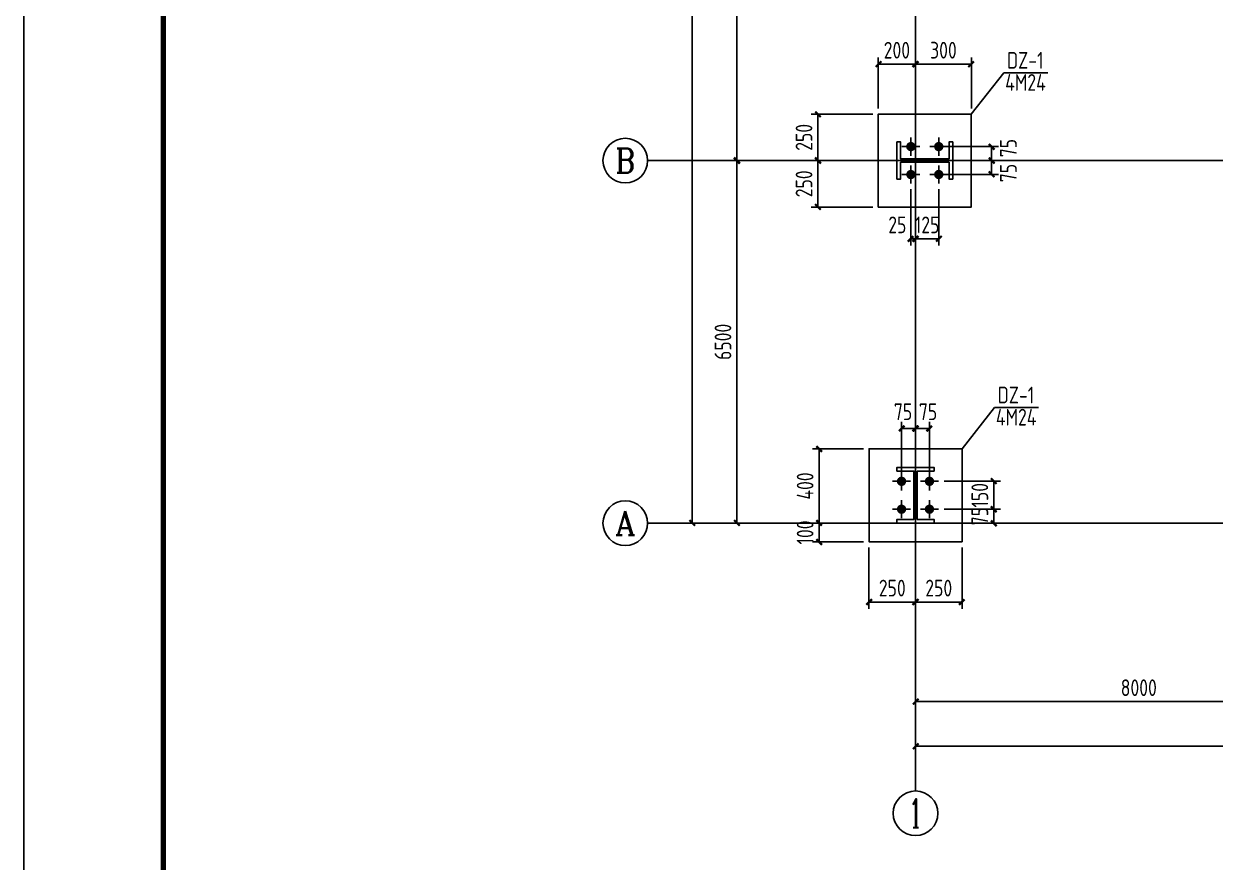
# Model space of a CAD drawing. Header units: millimetres. Extents: x 866561 to 876967, y 40200 to 44891.
# Drawn here: x 868454 to 868667.5, y 40401.9 to 40552.2 of the extents above; entities that cross this region are included whole.
import ezdxf
from ezdxf.enums import TextEntityAlignment as Align

# ---------------------------------------------------------------- set-up
doc = ezdxf.new("R2010")
doc.units = ezdxf.units.MM
doc.header["$LTSCALE"] = 1000
doc.header["$MEASUREMENT"] = 0
doc.linetypes.add('DOTE', pattern=[2.42, 2, -0.2, 0.02, -0.2])
for name, color, linetype in [('AXIS', 3, 'Continuous'), ('AXIS_TEXT', 7, 'Continuous'), ('DIM', 7, 'Continuous'), ('DOTE', 1, 'DOTE'), ('M_Prof', 2, 'Continuous'), ('柱集中标注', 2, 'Continuous'), ('标注', 7, 'Continuous'), ('檩条', 34, 'Continuous')]:
    doc.layers.add(name, color=color, linetype=linetype)
doc.styles.add('_TCH_AXIS', font='COMPLEX', dxfattribs={"bigfont": 'GBCBIG'})
doc.styles.add('COMPLEX', font='COMPLEX')
doc.styles.add('GBHZ', font='gbenor.shx', dxfattribs={"width": 0.9, "bigfont": 'gbcbig.shx'})
doc.dimstyles.new('Y100', dxfattribs={"dimscale": 0, "dimtxt": 3, "dimasz": 0.01, "dimexe": 1.2, "dimexo": 2, "dimgap": 1, "dimtad": 1, "dimdec": 0, "dimlfac": 100, "dimzin": 0, "dimdsep": 46, "dimtxsty": 'GBHZ', "dimblk": 'DX', "dimcen": 0.09, "dimdle": 1, "dimclrd": 7, "dimclre": 7, "dimclrt": 7, "dimadec": 0, "dimazin": 0, "dimtfac": 1, "dimtdec": 0, "dimtix": 1, "dimtmove": 2, "dimatfit": 3, "dimldrblk": 'DX', "dimfxl": 0, "dimtolj": 1, "dimtzin": 0, "dimarcsym": 0})
doc.dimstyles.new('Y30', dxfattribs={"dimscale": 0, "dimtxt": 3, "dimasz": 0.01, "dimexe": 1.2, "dimexo": 1, "dimgap": 1, "dimtad": 1, "dimdec": 0, "dimlfac": 30, "dimzin": 0, "dimdsep": 46, "dimtxsty": 'GBHZ', "dimblk1": 'DX', "dimblk2": 'DX', "dimsah": 1, "dimcen": 0.09, "dimdle": 1, "dimadec": 0, "dimazin": 0, "dimtfac": 1, "dimtdec": 0, "dimtix": 1, "dimtmove": 2, "dimatfit": 3, "dimldrblk": 'DX', "dimfxl": 0, "dimtolj": 1, "dimtzin": 0, "dimarcsym": 0})

# ---------------------------------------------------------------- blocks, each defined once
blk = doc.blocks.new('_AXISO')
blk.add_circle((0, 0), 0.5)
at = {"layer": 'AXIS_TEXT', "style": 'COMPLEX', "width": 1.041667}
blk.add_attdef('A', text='', height=0.56, dxfattribs=at).set_placement((-0.25, -0.28), (0.25, -0.28), align=Align.FIT)
blk = doc.blocks.new('DX')
at = {"color": 0, "linetype": 'ByBlock', "const_width": 40}
blk.add_lwpolyline([(-54, -51), (46, 49)], dxfattribs=at)
blk = doc.blocks.new('*D218')
at = {"layer": 'Defpoints', "color": 0, "transparency": 16777216}
for p in [(868613.77, 40446.64), (868693.77, 40446.64), (868693.77, 40430.64)]:
    blk.add_point(p, dxfattribs=at)
at = {"layer": 'dim', "color": 7, "lineweight": -2, "transparency": 16777216}
for p, q in [((868613.77, 40444.64), (868613.77, 40429.44)), ((868693.77, 40444.64), (868693.77, 40429.44)), ((868613.78, 40430.64), (868693.76, 40430.64))]:
    blk.add_line(p, q, dxfattribs=at)
at = {"layer": 'dim', "color": 7, "lineweight": -2, "transparency": 16777216, "xscale": 0.01, "yscale": 0.01, "zscale": 0.01, "rotation": 180}
blk.add_blockref('DX', (868613.77, 40430.64), dxfattribs=at)
at = {"layer": 'dim', "color": 7, "lineweight": -2, "transparency": 16777216, "xscale": 0.01, "yscale": 0.01, "zscale": 0.01}
blk.add_blockref('DX', (868693.77, 40430.64), dxfattribs=at)
at = {"layer": 'dim', "color": 7, "transparency": 16777216, "insert": (868653.77, 40433.14), "char_height": 3, "attachment_point": 5, "style": 'GBHZ'}
blk.add_mtext('\\A1;8000', dxfattribs=at)
blk = doc.blocks.new('*D214')
at = {"layer": 'Defpoints', "color": 0, "transparency": 16777216}
for p in [(868613.77, 40446.64), (869093.77, 40446.64), (868613.77, 40422.64)]:
    blk.add_point(p, dxfattribs=at)
at = {"layer": 'dim', "color": 7, "lineweight": -2, "transparency": 16777216}
for p, q in [((868613.77, 40444.64), (868613.77, 40421.44)), ((869093.77, 40444.64), (869093.77, 40421.44)), ((869093.76, 40422.64), (868613.78, 40422.64))]:
    blk.add_line(p, q, dxfattribs=at)
at = {"layer": 'dim', "color": 7, "lineweight": -2, "transparency": 16777216, "xscale": 0.01, "yscale": 0.01, "zscale": 0.01, "rotation": 180}
blk.add_blockref('DX', (868613.77, 40422.64), dxfattribs=at)
at = {"layer": 'dim', "color": 7, "lineweight": -2, "transparency": 16777216, "xscale": 0.01, "yscale": 0.01, "zscale": 0.01}
blk.add_blockref('DX', (869093.77, 40422.64), dxfattribs=at)
at = {"layer": 'dim', "color": 7, "transparency": 16777216, "insert": (868853.77, 40425.14), "char_height": 3, "attachment_point": 5, "style": 'GBHZ'}
blk.add_mtext('\\A1;48000', dxfattribs=at)
blk = doc.blocks.new('*D215')
at = {"layer": 'Defpoints', "color": 0, "transparency": 16777216}
for p in [(868581.77, 40527.64), (868597.77, 40527.64), (868597.77, 40462.64)]:
    blk.add_point(p, dxfattribs=at)
at = {"layer": 'dim', "color": 7, "lineweight": -2, "transparency": 16777216}
for p, q in [((868595.77, 40527.64), (868580.57, 40527.64)), ((868581.77, 40462.65), (868581.77, 40527.63)), ((868595.77, 40462.64), (868580.57, 40462.64))]:
    blk.add_line(p, q, dxfattribs=at)
at = {"layer": 'dim', "color": 7, "lineweight": -2, "transparency": 16777216, "xscale": 0.01, "yscale": 0.01, "zscale": 0.01}
for p, rotation in [((868581.77, 40527.64), 90), ((868581.77, 40462.64), 270)]:
    blk.add_blockref('DX', p, dxfattribs=dict(at, rotation=rotation))
at = {"layer": 'dim', "color": 7, "transparency": 16777216, "insert": (868579.27, 40495.14), "char_height": 3, "attachment_point": 5, "rotation": 90, "style": 'GBHZ'}
blk.add_mtext('\\A1;6500', dxfattribs=at)
blk = doc.blocks.new('*D216')
at = {"layer": 'Defpoints', "color": 0, "transparency": 16777216}
for p in [(868581.77, 40597.64), (868597.77, 40597.64), (868597.77, 40527.64)]:
    blk.add_point(p, dxfattribs=at)
at = {"layer": 'dim', "color": 7, "lineweight": -2, "transparency": 16777216}
for p, q in [((868595.77, 40597.64), (868580.57, 40597.64)), ((868581.77, 40527.65), (868581.77, 40597.63)), ((868595.77, 40527.64), (868580.57, 40527.64))]:
    blk.add_line(p, q, dxfattribs=at)
at = {"layer": 'dim', "color": 7, "lineweight": -2, "transparency": 16777216, "xscale": 0.01, "yscale": 0.01, "zscale": 0.01}
for p, rotation in [((868581.77, 40597.64), 90), ((868581.77, 40527.64), 270)]:
    blk.add_blockref('DX', p, dxfattribs=dict(at, rotation=rotation))
at = {"layer": 'dim', "color": 7, "transparency": 16777216, "insert": (868579.27, 40562.64), "char_height": 3, "attachment_point": 5, "rotation": 90, "style": 'GBHZ'}
blk.add_mtext('\\A1;7000', dxfattribs=at)
blk = doc.blocks.new('*D204')
at = {"layer": 'Defpoints', "color": 0, "transparency": 16777216}
for p in [(868597.77, 40662.64), (868573.77, 40462.64), (868597.77, 40462.64)]:
    blk.add_point(p, dxfattribs=at)
at = {"layer": 'dim', "color": 7, "lineweight": -2, "transparency": 16777216}
for p, q in [((868595.77, 40662.64), (868572.57, 40662.64)), ((868573.77, 40662.63), (868573.77, 40462.65)), ((868595.77, 40462.64), (868572.57, 40462.64))]:
    blk.add_line(p, q, dxfattribs=at)
at = {"layer": 'dim', "color": 7, "lineweight": -2, "transparency": 16777216, "xscale": 0.01, "yscale": 0.01, "zscale": 0.01}
for p, rotation in [((868573.77, 40662.64), 90), ((868573.77, 40462.64), 270)]:
    blk.add_blockref('DX', p, dxfattribs=dict(at, rotation=rotation))
at = {"layer": 'dim', "color": 7, "transparency": 16777216, "insert": (868571.27, 40562.64), "char_height": 3, "attachment_point": 5, "rotation": 90, "style": 'GBHZ'}
blk.add_mtext('\\A1;20000', dxfattribs=at)
blk = doc.blocks.new('*D264')
at = {"layer": 'Defpoints', "color": 0, "transparency": 16777216}
for p in [(868613.77, 40544.92), (868613.77, 40535.97), (868623.77, 40535.97)]:
    blk.add_point(p, dxfattribs=at)
at = {"layer": 'dim', "color": 0, "lineweight": -2, "transparency": 16777216}
for p, q in [((868613.77, 40536.97), (868613.77, 40546.12)), ((868623.77, 40536.97), (868623.77, 40546.12)), ((868623.76, 40544.92), (868613.78, 40544.92))]:
    blk.add_line(p, q, dxfattribs=at)
at = {"layer": 'dim', "color": 0, "lineweight": -2, "transparency": 16777216, "xscale": 0.01, "yscale": 0.01, "zscale": 0.01, "rotation": 180}
blk.add_blockref('DX', (868613.77, 40544.92), dxfattribs=at)
at = {"layer": 'dim', "color": 0, "lineweight": -2, "transparency": 16777216, "xscale": 0.01, "yscale": 0.01, "zscale": 0.01}
blk.add_blockref('DX', (868623.77, 40544.92), dxfattribs=at)
at = {"layer": 'dim', "color": 0, "transparency": 16777216, "insert": (868618.77, 40547.42), "char_height": 3, "attachment_point": 5, "style": 'GBHZ'}
blk.add_mtext('\\A1;300', dxfattribs=at)
blk = doc.blocks.new('*D265')
at = {"layer": 'Defpoints', "color": 0, "transparency": 16777216}
for p in [(868607.1, 40535.97), (868596.29, 40527.64), (868607.1, 40527.64)]:
    blk.add_point(p, dxfattribs=at)
at = {"layer": 'dim', "color": 0, "lineweight": -2, "transparency": 16777216}
for p, q in [((868606.1, 40535.97), (868595.09, 40535.97)), ((868596.29, 40535.96), (868596.29, 40527.65)), ((868606.1, 40527.64), (868595.09, 40527.64))]:
    blk.add_line(p, q, dxfattribs=at)
at = {"layer": 'dim', "color": 0, "lineweight": -2, "transparency": 16777216, "xscale": 0.01, "yscale": 0.01, "zscale": 0.01}
for p, rotation in [((868596.29, 40535.97), 90), ((868596.29, 40527.64), 270)]:
    blk.add_blockref('DX', p, dxfattribs=dict(at, rotation=rotation))
at = {"layer": 'dim', "color": 0, "transparency": 16777216, "insert": (868593.79, 40531.8), "char_height": 3, "attachment_point": 5, "rotation": 90, "style": 'GBHZ'}
blk.add_mtext('\\A1;250', dxfattribs=at)
blk = doc.blocks.new('*D266')
at = {"layer": 'Defpoints', "color": 0, "transparency": 16777216}
for p in [(868607.1, 40527.64), (868596.29, 40519.3), (868607.1, 40519.3)]:
    blk.add_point(p, dxfattribs=at)
at = {"layer": 'dim', "color": 0, "lineweight": -2, "transparency": 16777216}
for p, q in [((868606.1, 40527.64), (868595.09, 40527.64)), ((868596.29, 40527.63), (868596.29, 40519.31)), ((868606.1, 40519.3), (868595.09, 40519.3))]:
    blk.add_line(p, q, dxfattribs=at)
at = {"layer": 'dim', "color": 0, "lineweight": -2, "transparency": 16777216, "xscale": 0.01, "yscale": 0.01, "zscale": 0.01}
for p, rotation in [((868596.29, 40527.64), 90), ((868596.29, 40519.3), 270)]:
    blk.add_blockref('DX', p, dxfattribs=dict(at, rotation=rotation))
at = {"layer": 'dim', "color": 0, "transparency": 16777216, "insert": (868593.79, 40523.47), "char_height": 3, "attachment_point": 5, "rotation": 90, "style": 'GBHZ'}
blk.add_mtext('\\A1;250', dxfattribs=at)
blk = doc.blocks.new('*D267')
at = {"layer": 'Defpoints', "color": 0, "transparency": 16777216}
for p in [(868618.37, 40530.14), (868627.41, 40530.14), (868618.37, 40527.64)]:
    blk.add_point(p, dxfattribs=at)
at = {"layer": 'dim', "color": 0, "lineweight": -2, "transparency": 16777216}
for p, q in [((868619.37, 40530.14), (868628.61, 40530.14)), ((868627.41, 40527.65), (868627.41, 40530.13)), ((868619.37, 40527.64), (868628.61, 40527.64))]:
    blk.add_line(p, q, dxfattribs=at)
at = {"layer": 'dim', "color": 0, "lineweight": -2, "transparency": 16777216, "xscale": 0.01, "yscale": 0.01, "zscale": 0.01}
for p, rotation in [((868627.41, 40530.14), 90), ((868627.41, 40527.64), 270)]:
    blk.add_blockref('DX', p, dxfattribs=dict(at, rotation=rotation))
at = {"layer": 'dim', "color": 0, "transparency": 16777216, "insert": (868630.41, 40529.87), "char_height": 3, "attachment_point": 5, "rotation": 90, "style": 'GBHZ'}
blk.add_mtext('\\A1;75', dxfattribs=at)
blk = doc.blocks.new('*D268')
at = {"layer": 'Defpoints', "color": 0, "transparency": 16777216}
for p in [(868618.37, 40527.64), (868618.37, 40525.14), (868627.41, 40525.14)]:
    blk.add_point(p, dxfattribs=at)
at = {"layer": 'dim', "color": 0, "lineweight": -2, "transparency": 16777216}
for p, q in [((868619.37, 40527.64), (868628.61, 40527.64)), ((868627.41, 40527.63), (868627.41, 40525.15)), ((868619.37, 40525.14), (868628.61, 40525.14))]:
    blk.add_line(p, q, dxfattribs=at)
at = {"layer": 'dim', "color": 0, "lineweight": -2, "transparency": 16777216, "xscale": 0.01, "yscale": 0.01, "zscale": 0.01}
for p, rotation in [((868627.41, 40527.64), 90), ((868627.41, 40525.14), 270)]:
    blk.add_blockref('DX', p, dxfattribs=dict(at, rotation=rotation))
at = {"layer": 'dim', "color": 0, "transparency": 16777216, "insert": (868630.41, 40525.4), "char_height": 3, "attachment_point": 5, "rotation": 90, "style": 'GBHZ'}
blk.add_mtext('\\A1;75', dxfattribs=at)
blk = doc.blocks.new('*D269')
at = {"layer": 'Defpoints', "color": 0, "transparency": 16777216}
for p in [(868613.77, 40523.51), (868617.93, 40523.51), (868613.77, 40513.61)]:
    blk.add_point(p, dxfattribs=at)
at = {"layer": '标注', "color": 0, "lineweight": -2, "transparency": 16777216}
for p, q in [((868613.77, 40522.51), (868613.77, 40512.41)), ((868617.93, 40522.51), (868617.93, 40512.41)), ((868613.76, 40513.61), (868613.75, 40513.61)), ((868617.93, 40513.61), (868613.77, 40513.61)), ((868617.94, 40513.61), (868617.95, 40513.61))]:
    blk.add_line(p, q, dxfattribs=at)
at = {"layer": '标注', "color": 0, "lineweight": -2, "transparency": 16777216, "xscale": 0.01, "yscale": 0.01, "zscale": 0.01}
blk.add_blockref('DX', (868613.77, 40513.61), dxfattribs=at)
at = {"layer": '标注', "color": 0, "lineweight": -2, "transparency": 16777216, "xscale": 0.01, "yscale": 0.01, "zscale": 0.01, "rotation": 180}
blk.add_blockref('DX', (868617.93, 40513.61), dxfattribs=at)
at = {"layer": '标注', "color": 0, "transparency": 16777216, "insert": (868615.85, 40516.11), "char_height": 3, "attachment_point": 5, "style": 'GBHZ'}
blk.add_mtext('\\A1;125', dxfattribs=at)
blk = doc.blocks.new('*D263')
at = {"layer": 'Defpoints', "color": 0, "transparency": 16777216}
for p in [(868612.93, 40523.51), (868613.77, 40523.51), (868612.93, 40513.61)]:
    blk.add_point(p, dxfattribs=at)
at = {"layer": '标注', "color": 0, "lineweight": -2, "transparency": 16777216}
for p, q in [((868612.93, 40522.51), (868612.93, 40512.41)), ((868613.77, 40522.51), (868613.77, 40512.41)), ((868612.92, 40513.61), (868612.91, 40513.61)), ((868613.77, 40513.61), (868612.93, 40513.61)), ((868613.78, 40513.61), (868613.79, 40513.61))]:
    blk.add_line(p, q, dxfattribs=at)
at = {"layer": '标注', "color": 0, "lineweight": -2, "transparency": 16777216, "xscale": 0.01, "yscale": 0.01, "zscale": 0.01}
blk.add_blockref('DX', (868612.93, 40513.61), dxfattribs=at)
at = {"layer": '标注', "color": 0, "lineweight": -2, "transparency": 16777216, "xscale": 0.01, "yscale": 0.01, "zscale": 0.01, "rotation": 180}
blk.add_blockref('DX', (868613.77, 40513.61), dxfattribs=at)
at = {"layer": '标注', "color": 0, "transparency": 16777216, "insert": (868610.51, 40516.11), "char_height": 3, "attachment_point": 5, "style": 'GBHZ'}
blk.add_mtext('\\A1;25', dxfattribs=at)
blk = doc.blocks.new('*D277')
at = {"layer": 'Defpoints', "color": 0, "transparency": 16777216}
for p in [(868605.43, 40475.97), (868596.49, 40462.64), (868605.43, 40462.64)]:
    blk.add_point(p, dxfattribs=at)
at = {"layer": 'dim', "color": 0, "lineweight": -2, "transparency": 16777216}
for p, q in [((868604.43, 40475.97), (868595.29, 40475.97)), ((868596.49, 40475.96), (868596.49, 40462.65)), ((868604.43, 40462.64), (868595.29, 40462.64))]:
    blk.add_line(p, q, dxfattribs=at)
at = {"layer": 'dim', "color": 0, "lineweight": -2, "transparency": 16777216, "xscale": 0.01, "yscale": 0.01, "zscale": 0.01}
for p, rotation in [((868596.49, 40475.97), 90), ((868596.49, 40462.64), 270)]:
    blk.add_blockref('DX', p, dxfattribs=dict(at, rotation=rotation))
at = {"layer": 'dim', "color": 0, "transparency": 16777216, "insert": (868593.99, 40469.3), "char_height": 3, "attachment_point": 5, "rotation": 90, "style": 'GBHZ'}
blk.add_mtext('\\A1;400', dxfattribs=at)
blk = doc.blocks.new('*D278')
at = {"layer": 'Defpoints', "color": 0, "transparency": 16777216}
for p in [(868605.43, 40459.3), (868613.77, 40459.3), (868613.77, 40448.5)]:
    blk.add_point(p, dxfattribs=at)
at = {"layer": 'dim', "color": 0, "lineweight": -2, "transparency": 16777216}
for p, q in [((868605.43, 40458.3), (868605.43, 40447.3)), ((868613.77, 40458.3), (868613.77, 40447.3)), ((868605.44, 40448.5), (868613.76, 40448.5))]:
    blk.add_line(p, q, dxfattribs=at)
at = {"layer": 'dim', "color": 0, "lineweight": -2, "transparency": 16777216, "xscale": 0.01, "yscale": 0.01, "zscale": 0.01, "rotation": 180}
blk.add_blockref('DX', (868605.43, 40448.5), dxfattribs=at)
at = {"layer": 'dim', "color": 0, "lineweight": -2, "transparency": 16777216, "xscale": 0.01, "yscale": 0.01, "zscale": 0.01}
blk.add_blockref('DX', (868613.77, 40448.5), dxfattribs=at)
at = {"layer": 'dim', "color": 0, "transparency": 16777216, "insert": (868609.6, 40451), "char_height": 3, "attachment_point": 5, "style": 'GBHZ'}
blk.add_mtext('\\A1;250', dxfattribs=at)
blk = doc.blocks.new('*D279')
at = {"layer": 'Defpoints', "color": 0, "transparency": 16777216}
for p in [(868613.77, 40459.3), (868622.1, 40459.3), (868622.1, 40448.5)]:
    blk.add_point(p, dxfattribs=at)
at = {"layer": 'dim', "color": 0, "lineweight": -2, "transparency": 16777216}
for p, q in [((868613.77, 40458.3), (868613.77, 40447.3)), ((868622.1, 40458.3), (868622.1, 40447.3)), ((868613.78, 40448.5), (868622.09, 40448.5))]:
    blk.add_line(p, q, dxfattribs=at)
at = {"layer": 'dim', "color": 0, "lineweight": -2, "transparency": 16777216, "xscale": 0.01, "yscale": 0.01, "zscale": 0.01, "rotation": 180}
blk.add_blockref('DX', (868613.77, 40448.5), dxfattribs=at)
at = {"layer": 'dim', "color": 0, "lineweight": -2, "transparency": 16777216, "xscale": 0.01, "yscale": 0.01, "zscale": 0.01}
blk.add_blockref('DX', (868622.1, 40448.5), dxfattribs=at)
at = {"layer": 'dim', "color": 0, "transparency": 16777216, "insert": (868617.93, 40451), "char_height": 3, "attachment_point": 5, "style": 'GBHZ'}
blk.add_mtext('\\A1;250', dxfattribs=at)
blk = doc.blocks.new('*D280')
at = {"layer": 'Defpoints', "color": 0, "transparency": 16777216}
for p in [(868611.27, 40479.61), (868611.27, 40470.57), (868613.77, 40470.57)]:
    blk.add_point(p, dxfattribs=at)
at = {"layer": 'dim', "color": 0, "lineweight": -2, "transparency": 16777216}
for p, q in [((868611.27, 40471.57), (868611.27, 40480.81)), ((868613.76, 40479.61), (868611.28, 40479.61)), ((868613.77, 40471.57), (868613.77, 40480.81))]:
    blk.add_line(p, q, dxfattribs=at)
at = {"layer": 'dim', "color": 0, "lineweight": -2, "transparency": 16777216, "xscale": 0.01, "yscale": 0.01, "zscale": 0.01, "rotation": 180}
blk.add_blockref('DX', (868611.27, 40479.61), dxfattribs=at)
at = {"layer": 'dim', "color": 0, "lineweight": -2, "transparency": 16777216, "xscale": 0.01, "yscale": 0.01, "zscale": 0.01}
blk.add_blockref('DX', (868613.77, 40479.61), dxfattribs=at)
at = {"layer": 'dim', "color": 0, "transparency": 16777216, "insert": (868611.53, 40482.61), "char_height": 3, "attachment_point": 5, "style": 'GBHZ'}
blk.add_mtext('\\A1;75', dxfattribs=at)
blk = doc.blocks.new('*D281')
at = {"layer": 'Defpoints', "color": 0, "transparency": 16777216}
for p in [(868616.27, 40479.61), (868613.77, 40470.57), (868616.27, 40470.57)]:
    blk.add_point(p, dxfattribs=at)
at = {"layer": 'dim', "color": 0, "lineweight": -2, "transparency": 16777216}
for p, q in [((868613.77, 40471.57), (868613.77, 40480.81)), ((868613.78, 40479.61), (868616.26, 40479.61)), ((868616.27, 40471.57), (868616.27, 40480.81))]:
    blk.add_line(p, q, dxfattribs=at)
at = {"layer": 'dim', "color": 0, "lineweight": -2, "transparency": 16777216, "xscale": 0.01, "yscale": 0.01, "zscale": 0.01, "rotation": 180}
blk.add_blockref('DX', (868613.77, 40479.61), dxfattribs=at)
at = {"layer": 'dim', "color": 0, "lineweight": -2, "transparency": 16777216, "xscale": 0.01, "yscale": 0.01, "zscale": 0.01}
blk.add_blockref('DX', (868616.27, 40479.61), dxfattribs=at)
at = {"layer": 'dim', "color": 0, "transparency": 16777216, "insert": (868616.01, 40482.61), "char_height": 3, "attachment_point": 5, "style": 'GBHZ'}
blk.add_mtext('\\A1;75', dxfattribs=at)
blk = doc.blocks.new('*D282')
at = {"layer": 'Defpoints', "color": 0, "transparency": 16777216}
for p in [(868617.89, 40470.14), (868617.89, 40465.14), (868627.79, 40465.14)]:
    blk.add_point(p, dxfattribs=at)
at = {"layer": '标注', "color": 0, "lineweight": -2, "transparency": 16777216}
for p, q in [((868618.89, 40470.14), (868628.99, 40470.14)), ((868627.79, 40470.15), (868627.79, 40470.16)), ((868627.79, 40470.14), (868627.79, 40465.14)), ((868618.89, 40465.14), (868628.99, 40465.14)), ((868627.79, 40465.13), (868627.79, 40465.12))]:
    blk.add_line(p, q, dxfattribs=at)
at = {"layer": '标注', "color": 0, "lineweight": -2, "transparency": 16777216, "xscale": 0.01, "yscale": 0.01, "zscale": 0.01}
for p, rotation in [((868627.79, 40470.14), 270), ((868627.79, 40465.14), 90)]:
    blk.add_blockref('DX', p, dxfattribs=dict(at, rotation=rotation))
at = {"layer": '标注', "color": 0, "transparency": 16777216, "insert": (868625.29, 40467.64), "char_height": 3, "attachment_point": 5, "rotation": 90, "style": 'GBHZ'}
blk.add_mtext('\\A1;150', dxfattribs=at)
blk = doc.blocks.new('*D283')
at = {"layer": 'Defpoints', "color": 0, "transparency": 16777216}
for p in [(868617.89, 40465.14), (868617.89, 40462.64), (868627.79, 40462.64)]:
    blk.add_point(p, dxfattribs=at)
at = {"layer": '标注', "color": 0, "lineweight": -2, "transparency": 16777216}
for p, q in [((868618.89, 40465.14), (868628.99, 40465.14)), ((868627.79, 40465.15), (868627.79, 40465.16)), ((868627.79, 40465.14), (868627.79, 40462.64)), ((868618.89, 40462.64), (868628.99, 40462.64)), ((868627.79, 40462.63), (868627.79, 40462.62))]:
    blk.add_line(p, q, dxfattribs=at)
at = {"layer": '标注', "color": 0, "lineweight": -2, "transparency": 16777216, "xscale": 0.01, "yscale": 0.01, "zscale": 0.01}
for p, rotation in [((868627.79, 40465.14), 270), ((868627.79, 40462.64), 90)]:
    blk.add_blockref('DX', p, dxfattribs=dict(at, rotation=rotation))
at = {"layer": '标注', "color": 0, "transparency": 16777216, "insert": (868625.29, 40463.89), "char_height": 3, "attachment_point": 5, "rotation": 90, "style": 'GBHZ'}
blk.add_mtext('\\A1;75', dxfattribs=at)
blk = doc.blocks.new('*D284')
at = {"layer": 'Defpoints', "color": 0, "transparency": 16777216}
for p in [(868613.77, 40544.92), (868607.1, 40535.97), (868613.77, 40535.97)]:
    blk.add_point(p, dxfattribs=at)
at = {"layer": 'dim', "color": 0, "lineweight": -2, "transparency": 16777216}
for p, q in [((868607.1, 40536.97), (868607.1, 40546.12)), ((868613.77, 40536.97), (868613.77, 40546.12)), ((868607.11, 40544.92), (868613.76, 40544.92))]:
    blk.add_line(p, q, dxfattribs=at)
at = {"layer": 'dim', "color": 0, "lineweight": -2, "transparency": 16777216, "xscale": 0.01, "yscale": 0.01, "zscale": 0.01, "rotation": 180}
blk.add_blockref('DX', (868607.1, 40544.92), dxfattribs=at)
at = {"layer": 'dim', "color": 0, "lineweight": -2, "transparency": 16777216, "xscale": 0.01, "yscale": 0.01, "zscale": 0.01}
blk.add_blockref('DX', (868613.77, 40544.92), dxfattribs=at)
at = {"layer": 'dim', "color": 0, "transparency": 16777216, "insert": (868610.43, 40547.42), "char_height": 3, "attachment_point": 5, "style": 'GBHZ'}
blk.add_mtext('\\A1;200', dxfattribs=at)
blk = doc.blocks.new('*D308')
at = {"layer": 'Defpoints', "color": 0, "transparency": 16777216}
for p in [(868596.49, 40462.64), (868605.43, 40462.64), (868605.43, 40459.3)]:
    blk.add_point(p, dxfattribs=at)
at = {"layer": 'dim', "color": 0, "lineweight": -2, "transparency": 16777216}
for p, q in [((868604.43, 40462.64), (868595.29, 40462.64)), ((868596.49, 40462.65), (868596.49, 40462.66)), ((868596.49, 40459.3), (868596.49, 40462.64)), ((868604.43, 40459.3), (868595.29, 40459.3)), ((868596.49, 40459.29), (868596.49, 40459.28))]:
    blk.add_line(p, q, dxfattribs=at)
at = {"layer": 'dim', "color": 0, "lineweight": -2, "transparency": 16777216, "xscale": 0.01, "yscale": 0.01, "zscale": 0.01}
for p, rotation in [((868596.49, 40462.64), 270), ((868596.49, 40459.3), 90)]:
    blk.add_blockref('DX', p, dxfattribs=dict(at, rotation=rotation))
at = {"layer": 'dim', "color": 0, "transparency": 16777216, "insert": (868593.99, 40460.97), "char_height": 3, "attachment_point": 5, "rotation": 90, "style": 'GBHZ'}
blk.add_mtext('\\A1;100', dxfattribs=at)

msp = doc.modelspace()

# ---------------------------------------------------------------- linework, layer by layer
for p, q in [((868454.005, 40201.355), (868454.005, 40795.355)), ((868454.005, 40795.355), (868454.005, 40201.355)), ((868611.309, 40530.137), (868614.559, 40530.137)), ((868612.934, 40528.512), (868612.934, 40531.762)), ((868616.309, 40530.137), (868619.559, 40530.137)), ((868617.934, 40528.512), (868617.934, 40531.762)), ((868612.934, 40523.512), (868612.934, 40526.762)), ((868617.934, 40523.512), (868617.934, 40526.762)), ((868611.309, 40525.137), (868614.559, 40525.137)), ((868616.309, 40525.137), (868619.559, 40525.137)), ((868611.267, 40468.512), (868611.267, 40471.762)), ((868616.267, 40468.512), (868616.267, 40471.762)), ((868612.892, 40470.137), (868609.642, 40470.137)), ((868617.892, 40470.137), (868614.642, 40470.137)), ((868611.267, 40463.512), (868611.267, 40466.762)), ((868616.267, 40463.512), (868616.267, 40466.762)), ((868612.892, 40465.137), (868609.642, 40465.137)), ((868617.892, 40465.137), (868614.642, 40465.137))]:
    msp.add_line(p, q)
at = {"color": 0, "const_width": 1}
msp.add_lwpolyline([(869285.005, 40211.355), (868479.005, 40211.355), (868479.005, 40785.355), (869285.005, 40785.355)], close=True, dxfattribs=at)
for points in [[(868607.1, 40519.304), (868623.767, 40519.304), (868623.767, 40535.97), (868607.1, 40535.97)], [(868622.1, 40459.304), (868622.1, 40475.97), (868605.434, 40475.97), (868605.434, 40459.304)]]:
    msp.add_lwpolyline(points, close=True)
at = {"layer": 'AXIS', "color": 0}
for p, q in [((868597.767, 40527.637), (868565.767, 40527.637)), ((868597.767, 40462.637), (868565.767, 40462.637)), ((868613.767, 40446.637), (868613.767, 40414.637))]:
    msp.add_line(p, q, dxfattribs=at)
at = {"layer": 'dim', "const_width": 0.833}
for points in [[(868612.934, 40530.554, 1), (868612.934, 40529.72, 1)], [(868617.934, 40530.554, 1), (868617.934, 40529.72, 1)], [(868612.934, 40525.554, 1), (868612.934, 40524.72, 1)], [(868617.934, 40525.554, 1), (868617.934, 40524.72, 1)], [(868610.85, 40470.137, 1), (868611.684, 40470.137, 1)], [(868615.85, 40470.137, 1), (868616.684, 40470.137, 1)], [(868610.85, 40465.137, 1), (868611.684, 40465.137, 1)], [(868615.85, 40465.137, 1), (868616.684, 40465.137, 1)]]:
    msp.add_lwpolyline(points, format="xyb", close=True, dxfattribs=at)
at = {"layer": 'DOTE', "linetype": 'DOTE'}
for p, q in [((868613.767, 40446.637), (868613.767, 40678.637)), ((868597.767, 40527.637), (869109.767, 40527.637)), ((869109.767, 40462.637), (868597.767, 40462.637))]:
    msp.add_line(p, q, dxfattribs=at)
at = {"layer": 'M_Prof'}
for points in [[(868610.434, 40530.97), (868610.434, 40524.304), (868611.1, 40524.304), (868611.1, 40527.337), (868619.767, 40527.337), (868619.767, 40524.304), (868620.434, 40524.304), (868620.434, 40530.97), (868619.767, 40530.97), (868619.767, 40527.937), (868611.1, 40527.937), (868611.1, 40530.97)], [(868610.434, 40462.637), (868617.1, 40462.637), (868617.1, 40463.304), (868614.067, 40463.304), (868614.067, 40471.97), (868617.1, 40471.97), (868617.1, 40472.637), (868610.434, 40472.637), (868610.434, 40471.97), (868613.467, 40471.97), (868613.467, 40463.304), (868610.434, 40463.304)]]:
    msp.add_lwpolyline(points, close=True, dxfattribs=at)
at = {"layer": '檩条'}
for p, q in [((868623.767, 40535.97), (868629.59, 40543.39)), ((868637.487, 40543.39), (868629.59, 40543.39)), ((868622.1, 40475.97), (868627.923, 40483.39)), ((868635.821, 40483.39), (868627.923, 40483.39))]:
    msp.add_line(p, q, dxfattribs=at)

# ---------------------------------------------------------------- block references
at = {"layer": 'AXIS', "color": 0}
ref = msp.add_blockref('_AXISO', (868561.767, 40527.637), dxfattribs=dict(at, xscale=8, yscale=8, zscale=8))
ref.add_attrib('A', 'B', dxfattribs={"layer": 'AXIS_TEXT', "color": 0, "height": 4.353, "style": '_TCH_AXIS'}).set_placement((868560.005, 40525.461), (868563.529, 40525.461), align=Align.FIT)
ref = msp.add_blockref('_AXISO', (868561.767, 40462.637), dxfattribs=dict(at, xscale=8, yscale=8, zscale=8))
ref.add_attrib('A', 'A', dxfattribs={"layer": 'AXIS_TEXT', "color": 0, "height": 4.252, "style": '_TCH_AXIS'}).set_placement((868559.945, 40460.511), (868563.589, 40460.511), align=Align.FIT)
ref = msp.add_blockref('_AXISO', (868613.767, 40410.637), dxfattribs=dict(at, xscale=8, yscale=8, zscale=8))
ref.add_attrib('A', '1', dxfattribs={"layer": 'AXIS_TEXT', "color": 0, "height": 5.147, "style": '_TCH_AXIS'}).set_placement((868612.664, 40408.063), (868614.87, 40408.063), align=Align.FIT)

# ---------------------------------------------------------------- texts
at = {"layer": '柱集中标注', "style": 'GBHZ', "width": 0.9}
for s, p in [('DZ-1', (868630.171, 40544.111)), ('4M24', (868629.831, 40540.139)), ('DZ-1', (868628.505, 40484.111)), ('4M24', (868628.164, 40480.139))]:
    msp.add_text(s, height=3, dxfattribs=at).set_placement(p)

# ---------------------------------------------------------------- dimensions: what is measured, and where the dimension line sits
at = {"layer": 'dim'}
for base, p1, p2, angle, dimstyle, override, picture, middle in [((868573.767, 40462.637), (868597.767, 40662.637), (868597.767, 40462.637), 90, 'Y100', {"dimscale": 1, "dimfxl": 2}, '*D204', (868571.267, 40562.637)), ((868581.767, 40597.637), (868597.767, 40527.637), (868597.767, 40597.637), 90, 'Y100', {"dimscale": 1, "dimfxl": 2}, '*D216', (868579.267, 40562.637)), ((868613.767, 40544.916), (868623.767, 40535.97), (868613.767, 40535.97), 180, 'Y30', {"dimscale": 1}, '*D264', (868618.767, 40547.416)), ((868596.293, 40527.637), (868607.1, 40535.97), (868607.1, 40527.637), 270, 'Y30', {"dimscale": 1}, '*D265', (868593.793, 40531.804)), ((868581.767, 40527.637), (868597.767, 40462.637), (868597.767, 40527.637), 90, 'Y100', {"dimscale": 1, "dimfxl": 2}, '*D215', (868579.267, 40495.137)), ((868596.293, 40519.304), (868607.1, 40527.637), (868607.1, 40519.304), 270, 'Y30', {"dimscale": 1}, '*D266', (868593.793, 40523.47)), ((868596.488, 40462.637), (868605.434, 40475.97), (868605.434, 40462.637), 270, 'Y30', {"dimscale": 1}, '*D277', (868593.988, 40469.304)), ((868596.488, 40462.637), (868605.434, 40459.304), (868605.434, 40462.637), 90, 'Y30', {"dimscale": 1}, '*D308', (868593.988, 40460.97))]:
    dim = msp.add_linear_dim(base=base, p1=p1, p2=p2, angle=angle, dimstyle=dimstyle, override=override, dxfattribs=at)
    dim.commit()
    dim.dimension.update_dxf_attribs({"geometry": picture, "text_midpoint": middle})
for base, p1, p2, dimstyle, override, picture, middle in [((868613.767, 40544.916), (868607.1, 40535.97), (868613.767, 40535.97), 'Y30', {"dimscale": 1}, '*D284', (868610.434, 40547.416)), ((868613.767, 40448.496), (868605.434, 40459.304), (868613.767, 40459.304), 'Y30', {"dimscale": 1}, '*D278', (868609.6, 40450.996)), ((868622.1, 40448.496), (868613.767, 40459.304), (868622.1, 40459.304), 'Y30', {"dimscale": 1}, '*D279', (868617.934, 40450.996)), ((868693.767, 40430.637), (868613.767, 40446.637), (868693.767, 40446.637), 'Y100', {"dimscale": 1, "dimfxl": 2}, '*D218', (868653.767, 40433.137)), ((868613.767, 40422.637), (869093.767, 40446.637), (868613.767, 40446.637), 'Y100', {"dimscale": 1, "dimfxl": 2}, '*D214', (868853.767, 40425.137))]:
    dim = msp.add_linear_dim(base=base, p1=p1, p2=p2, dimstyle=dimstyle, override=override, dxfattribs=at)
    dim.commit()
    dim.dimension.update_dxf_attribs({"geometry": picture, "text_midpoint": middle})
for base, p1, p2, angle, picture, middle in [((868627.412, 40530.137), (868618.368, 40527.637), (868618.368, 40530.137), 270, '*D267', (868630.405, 40529.875)), ((868627.412, 40525.137), (868618.368, 40527.637), (868618.368, 40525.137), 90, '*D268', (868630.405, 40525.399)), ((868616.267, 40479.615), (868613.767, 40470.571), (868616.267, 40470.571), 180, '*D281', (868616.005, 40482.609))]:
    dim = msp.add_linear_dim(base=base, p1=p1, p2=p2, angle=angle, dimstyle='Y30', override={"dimscale": 1}, dxfattribs=at)
    dim.commit()
    dim.dimension.update_dxf_attribs({"geometry": picture, "text_midpoint": middle, "dimtype": 160})
dim = msp.add_linear_dim(base=(868611.267, 40479.615), p1=(868613.767, 40470.571), p2=(868611.267, 40470.571), dimstyle='Y30', override={"dimscale": 1}, dxfattribs=at)
dim.commit()
dim.dimension.update_dxf_attribs({"geometry": '*D280', "text_midpoint": (868611.529, 40482.609), "dimtype": 160})
at = {"layer": '标注'}
dim = msp.add_linear_dim(base=(868612.934, 40513.609), p1=(868613.767, 40523.512), p2=(868612.934, 40523.512), dimstyle='Y30', override={"dimscale": 1}, dxfattribs=at)
dim.commit()
dim.dimension.update_dxf_attribs({"geometry": '*D263', "text_midpoint": (868610.507, 40516.109), "dimtype": 160})
dim = msp.add_linear_dim(base=(868613.767, 40513.609), p1=(868617.934, 40523.512), p2=(868613.767, 40523.512), dimstyle='Y30', override={"dimscale": 1}, dxfattribs=at)
dim.commit()
dim.dimension.update_dxf_attribs({"geometry": '*D269', "text_midpoint": (868615.85, 40516.109)})
for base, p1, p2, picture, middle in [((868627.795, 40465.137), (868617.892, 40470.137), (868617.892, 40465.137), '*D282', (868625.295, 40467.637)), ((868627.795, 40462.637), (868617.892, 40465.137), (868617.892, 40462.637), '*D283', (868625.295, 40463.887))]:
    dim = msp.add_linear_dim(base=base, p1=p1, p2=p2, angle=90, dimstyle='Y30', override={"dimscale": 1}, dxfattribs=at)
    dim.commit()
    dim.dimension.update_dxf_attribs({"geometry": picture, "text_midpoint": middle})

doc.saveas('drawing.dxf')
